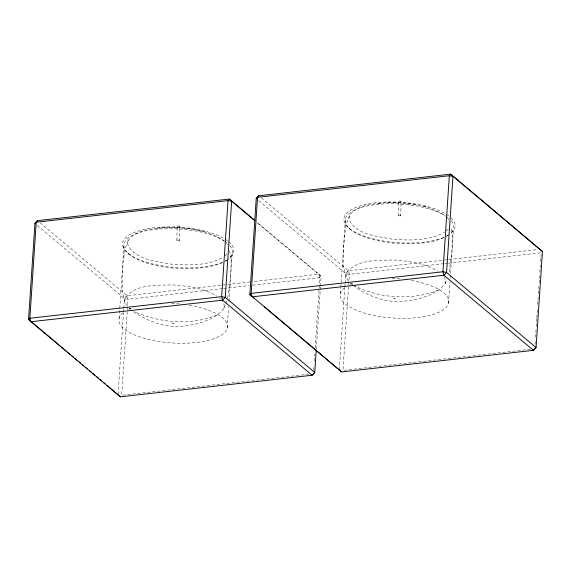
<?xml version="1.0" encoding="UTF-8"?>
<svg xmlns="http://www.w3.org/2000/svg" width="571" height="571" viewBox="0 0 571 571"><rect width="100%" height="100%" fill="white"/><g stroke="black" fill="none" stroke-linecap="round" stroke-linejoin="round"><path stroke-width="0.43" stroke-dasharray="2.85 2.14" d="M176.86 240.484L177.153 226.387M179.465 240.441A1.306 0.464 -3 0 0 177.61 240.063A1.306 0.464 -3 0 0 177.417 240.883A1.306 0.464 -3 0 0 179.465 240.441L179.758 226.352A1.306 0.464 -3 0 0 177.902 225.973A1.306 0.464 -3 0 0 177.709 226.787A1.306 0.464 -3 0 0 179.758 226.352M398.165 215.574L398.451 201.484M400.763 215.538A1.306 0.464 -3 0 0 398.915 215.16A1.306 0.464 -3 0 0 398.722 215.974A1.306 0.464 -3 0 0 400.763 215.538L401.056 201.442A1.306 0.464 -3 0 0 399.2 201.063A1.306 0.464 -3 0 0 399.008 201.877A1.306 0.464 -3 0 0 401.056 201.442M119.103 318.397L124.057 243.838M118.061 394.59L123.493 312.78M123.55 311.887L123.729 309.225M123.786 308.333L124.435 298.547L127.062 295.749L249.92 281.917M227.237 328.061L228.65 306.763M229.007 301.431L232.19 253.503M313.693 370.136L314.05 364.798M314.286 361.243L314.757 354.127M315.171 347.903L319.839 277.649L318.861 274.159L256.679 221.998M316.305 349.331L320.203 290.639M320.26 289.747L320.438 287.085M320.502 286.192L321.152 276.407L318.861 274.159L253.453 281.517M340.409 293.487L340.759 288.162M340.823 287.27L345.362 218.929M339.36 369.687L344.791 287.87M344.855 286.985L345.027 284.315M345.091 283.423L345.74 273.645L348.367 270.84L538.389 249.448M448.535 303.151L449.948 281.853M450.191 278.298L453.488 228.593M535.056 344.334L535.291 340.78M535.527 337.225L535.998 330.109M536.233 326.548L536.769 318.547M536.826 317.662L537.475 307.876M537.711 304.322L538.189 297.205M538.424 293.651L538.896 286.535M539.131 282.98L539.602 275.864M539.838 272.303L540.309 265.194M540.551 261.632L541.023 254.523M449.191 271.66L451.854 252.967L452.553 233.739L451.04 226.858M224.267 241.041C207.83 229.785 186.967 227.358 167.503 227.372C153.956 228.657 136.976 228.6 128.14 240.512L127.59 244.102C134.406 259.734 155.962 261.125 170.586 264.052C188.102 265.415 207.294 266.086 223.104 257.3M127.197 305.913L126.12 304.728L124.728 301.124L125.263 297.598C136.105 283.994 156.554 285.386 172.314 284.915C187.552 285.971 203.569 288.027 216.802 296.199M133.771 311.837C146.89 320.738 162.542 326.862 178.58 326.526C194.483 325.213 213.047 321.423 223.739 308.79L224.275 305.264L222.883 301.659L221.27 299.882M227.658 298.062L230.548 277.877L231.255 258.649L229.549 250.905M380.315 203.062C369.537 204.732 356.068 205.703 349.438 215.61L348.895 219.2C355.712 234.831 377.26 236.216 391.884 239.149C409.4 240.505 428.6 241.183 444.402 232.39M348.496 281.003L347.418 279.819L346.026 276.214L346.568 272.688C357.41 259.084 377.852 260.476 393.612 260.012C408.857 261.061 424.867 263.117 438.1 271.289M353.178 285.4C366.489 295.407 383.077 301.866 399.886 301.616C415.781 300.303 434.353 296.513 445.037 283.88L445.58 280.354L444.188 276.749M128.14 240.512L124.549 250.383L122.115 273.366L122.287 292.174L124.728 301.124M349.438 215.61L345.848 225.474L343.414 248.456L343.585 267.264L346.026 276.214M223.739 308.79L225.688 304.157M226.016 303.387L226.994 301.074M445.037 283.88L446.665 280.026M226.958 253.938L223.825 256.793M448.256 229.028L445.123 231.89M227.558 259.612L226.266 260.576A54.373 19.749 3.8 0 1 223.389 262.196M448.863 234.702L447.571 235.666A54.373 19.749 3.8 0 1 444.688 237.286M217.094 315.064C190.914 325.641 159.83 323.072 134.335 311.623M438.4 290.161C411.541 300.746 379.016 298.59 353.499 285.279M222.611 288.591L128.047 299.24L124.435 298.547L35.609 224.032M223.497 288.491L249.127 285.607M252.667 285.207L319.839 277.649L321.152 276.407L256.921 222.526M443.917 263.688L349.345 274.33L345.74 273.645L256.914 199.122M444.802 263.588L447.45 263.288M448.335 263.188L541.137 252.739M309.039 374.191L121.666 395.275L128.047 299.24L127.062 295.749L40.291 222.947M530.338 349.281L342.964 370.372L349.345 274.33L348.367 270.84L260.904 197.466M378.13 203.305C400.963 201.163 426.03 203.105 445.573 216.131M156.825 228.207C172.806 226.63 189.058 227.808 204.589 231.912M387.516 202.641L397.359 202.691L416.93 204.918M423.504 206.402L425.895 207.002M352.792 284.801L350.651 283.366L352.55 284.893M130.773 309.232L129.353 308.276L130.616 309.289M349.095 228.172L350.244 229.299M127.797 253.081L128.946 254.202M447.764 218.536L448.863 219.742M226.466 243.446L227.565 244.652M219.649 298.112L220.727 299.297M189.194 305.242A54.373 19.749 3.8 0 1 224.453 332.657A54.373 19.749 3.8 0 1 153.685 340.573A54.373 19.749 3.8 0 1 123.208 312.623M128.703 309.318A54.373 19.749 3.8 0 1 133.15 307.555M171.671 303.358A54.373 19.749 3.8 0 1 180.529 304.043M228.614 241.733A55.737 20.249 3.8 0 1 228.835 258.727M226.873 260.041A55.737 20.249 3.8 0 1 143.906 261.397A55.737 20.249 3.8 0 1 140.373 230.356A55.737 20.249 3.8 0 1 224.453 238.799M225.117 239.206A55.737 20.249 3.8 0 1 227.986 241.219M229.877 245.694A54.373 19.749 3.8 0 1 229.128 258.37M222.59 262.574A54.373 19.749 3.8 0 1 141.472 261.154A54.373 19.749 3.8 0 1 143.228 231.505A54.373 19.749 3.8 0 1 223.882 240.669M224.631 241.155A54.373 19.749 3.8 0 1 227.301 243.132M411.341 280.482A54.373 19.749 3.8 0 1 445.551 307.947A54.373 19.749 3.8 0 1 374.704 315.613A54.373 19.749 3.8 0 1 344.506 287.713M350.009 284.415A54.373 19.749 3.8 0 1 354.448 282.652M392.084 278.412A54.373 19.749 3.8 0 1 400.949 279.048M451.083 217.865A55.737 20.249 3.8 0 1 450.134 233.825M448.171 235.131A55.737 20.249 3.8 0 1 365.526 236.601A55.737 20.249 3.8 0 1 361.086 205.617A55.737 20.249 3.8 0 1 445.066 213.483M446.415 214.296A55.737 20.249 3.8 0 1 448.62 215.802M451.176 220.784A54.373 19.749 3.8 0 1 450.426 233.46M443.888 237.672A54.373 19.749 3.8 0 1 362.771 236.244A54.373 19.749 3.8 0 1 364.526 206.595A54.373 19.749 3.8 0 1 445.187 215.759M445.93 216.245A54.373 19.749 3.8 0 1 448.599 218.229M172.563 323.157L173.784 323.25L172.563 323.157M393.869 298.255L395.082 298.348L393.869 298.255"/><path stroke-width="0.86" d="M254.63 220.278L229.349 199.065L37.558 220.656L34.931 223.454L28.55 319.496L120.353 396.845L312.144 375.254L314.771 372.449L316.248 350.223M256.229 198.551L249.848 294.593L341.651 371.935L533.442 350.344L536.069 347.546L542.45 251.504L450.647 174.155L258.856 195.746L256.229 198.551L258.856 195.746M37.558 220.656L34.931 223.454M542.45 251.504L450.647 174.155L449.334 175.725L442.953 271.76L443.938 275.251L533.442 350.344L536.069 347.546L446.565 272.453L442.953 271.76L251.161 293.351L249.848 294.593L251.219 295.735M254.873 220.806L229.349 199.065L228.036 200.628L221.655 296.67L222.633 300.16L312.144 375.254L314.771 372.449L225.26 297.355L221.655 296.67L29.863 318.261L28.55 319.496L42.218 330.966M253.267 297.455L254.63 298.604M264.202 306.627L341.651 371.935M43.582 332.108L45.63 333.828M47 334.977L59.984 345.869M61.347 347.011L63.395 348.731M64.766 349.88L66.814 351.6M68.177 352.742L70.226 354.463M71.596 355.612L73.645 357.332M75.015 358.481L77.064 360.194M79.112 361.914L80.475 363.063M82.531 364.783L83.894 365.932M85.943 367.653L87.313 368.795M89.362 370.515L91.41 372.235M92.78 373.384L94.829 375.104M96.877 376.824L98.241 377.966M100.296 379.686L101.659 380.836M103.708 382.556L105.078 383.698M107.127 385.418L120.353 396.845M540.159 249.249L540.551 250.648M36.237 222.219L29.863 318.261L30.841 321.751L222.633 300.16L225.26 297.355L231.64 201.313L228.036 200.628L36.237 222.219M257.542 197.309L251.161 293.351L252.139 296.841L443.938 275.251L446.565 272.453L452.939 176.41L449.334 175.725L257.542 197.309"/></g></svg>
